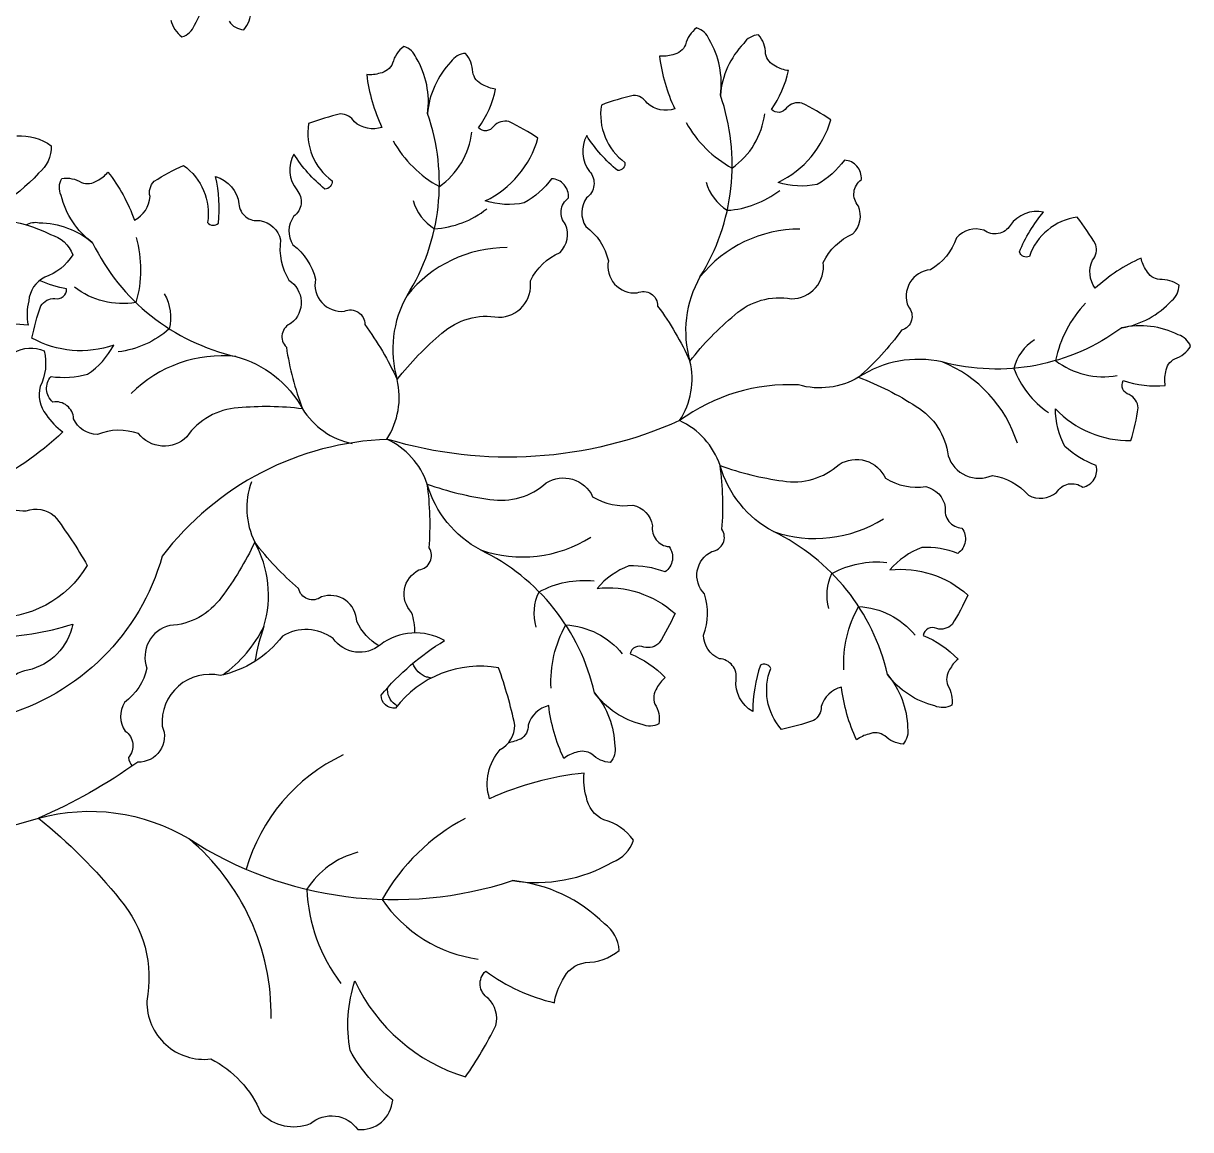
# Model space of a CAD drawing. Header units: millimetres. Extents: x 228.39 to 232.01, y 86.87 to 92.76.
# Drawn here: x 231.3874 to 231.5842, y 89.6454 to 89.8321 of the extents above; entities that cross this region are included whole.
import ezdxf

# ---------------------------------------------------------------- set-up
doc = ezdxf.new("R2010")
doc.units = ezdxf.units.MM
doc.layers.add('62', color=62, linetype='Continuous')
doc.layers.add('63', color=63, linetype='Continuous')

msp = doc.modelspace()

# ---------------------------------------------------------------- linework, layer by layer
at = {"layer": '62'}
for points in [[(231.4991363493048, 89.81537462145816, 0.1413864367129372), (231.506916714129, 89.80767390980888, 0.210122964771746), (231.5124046264253, 89.81684315048201, 0.210122964771746)], [(231.4497517697886, 89.81225841185744, 0.1413864367129372), (231.4575321346128, 89.80455770020816, 0.210122964771746), (231.4630200469092, 89.8137269408813, 0.210122964771746)], [(231.5025019495107, 89.80530276490505, 0.1876286218963192), (231.5060843575817, 89.80055064804277, 0.1520058651265381), (231.5149212531998, 89.80391669901975)], [(231.4531173699946, 89.80218655530433, 0.1876286218963192), (231.4566997780655, 89.79743443844205, 0.1520058651265381), (231.4655366736837, 89.80080048941903)], [(231.4063899274159, 89.79593951947406, -0.1413864367129372), (231.4063543904811, 89.78499265810518, -0.210122964771746), (231.3959852940308, 89.78757606568016, -0.210122964771746)], [(231.3990451421485, 89.795086316189, 0.2279428046577942), (231.4231930167701, 89.77588479384906, -0.2043996860364329), (231.4344480820749, 89.76705653033825, 0.2049975904848279), (231.4428017152866, 89.76120049702094, 0.2049975904848279)], [(231.4111500005254, 89.78644682422113, -0.1876286218963192), (231.4119882987236, 89.78055500630214, -0.1520058651265381), (231.4033668736322, 89.77667015717526)], [(231.5665127327015, 89.78490327179256, 0.1413864367129372), (231.5614538007873, 89.77519542730522, 0.210122964771746), (231.5718349303497, 89.77266080605091, 0.210122964771746)], [(231.5726183659314, 89.78073253213014, -0.2279428046577928), (231.5423112257541, 89.77496230135638, 0.2043996860364349), (231.5282418264131, 89.77238029945568, -0.2049975904848281), (231.5181231964828, 89.77108043700825, 0.1730102318134612), (231.4980490610439, 89.76506124569009, 0.1730102318134612)], [(231.5578844204184, 89.7787128124948, 0.1876286218963192), (231.5544025197279, 89.77388656863016, 0.1520058651265381), (231.5602286258701, 89.76643824596226)], [(231.4980490610439, 89.76506124569009, -0.1802530025354734), (231.4488357596414, 89.76190390742822, 0.2251438523393833), (231.4107936623114, 89.74219009691348, -0.2626849896690132), (231.3836061138115, 89.71518998252037, -0.09065442908466861)], [(231.5330970310782, 89.722229875995, 0.2279428046577942), (231.5138674572528, 89.74635541846366, -0.2043996860364329), (231.504877557169, 89.7574818027872, 0.2049975904848279), (231.4980490610439, 89.76506124569009, 0.2049975904848279)], [(231.4837124515621, 89.71911366639428, 0.2279428046577942), (231.4644828777367, 89.74323920886295, -0.2043996860364329), (231.4554929776529, 89.75436559318648, 0.2049975904848279), (231.4486644815278, 89.76194503608937, 0.2049975904848279)], [(231.5232366480118, 89.73336276706473, -0.1876286218963192), (231.5237402894547, 89.73929257376957, -0.1520058651265381), (231.5330131151811, 89.7411461450235)], [(231.4738520684957, 89.73024655746401, -0.1876286218963192), (231.4743557099385, 89.73617636416886, -0.1520058651265381), (231.483628535665, 89.73802993542279)], [(231.525747885093, 89.72304466416283, -0.1413864367129372), (231.5282361810119, 89.73370503095403, -0.210122964771746), (231.5377623958297, 89.72886319378816, -0.210122964771746)], [(231.4763633055769, 89.71992845456211, -0.1413864367129372), (231.4788516014958, 89.73058882135332, -0.210122964771746), (231.4883778163135, 89.72574698418744, -0.210122964771746)], [(231.3899486210218, 89.69799797155747, -0.2043996860364353), (231.4152580120611, 89.69454758455319, 0.2279428046577944), (231.4698933581057, 89.68746846905694, 0.2279428046577944)], [(231.4437693822912, 89.69224280900265, 0.1876286218963192), (231.4351750744927, 89.68599201839494, 0.152005865126538), (231.4409145649815, 89.67011115512265)]]:
    msp.add_lwpolyline(points, format="xyb", dxfattribs=at)
for centre, radius, start, end in [((231.4713258984848, 89.80822245214077), 0.03559504258891227, 327.917719804394, 19.28079057527238), ((231.4219413189687, 89.80510624254005), 0.03559504258891227, 327.917719804394, 19.28079057527238), ((231.518348817604, 89.77573286675583), 0.02165418735251583, 90.01600102915677, 141.1485100938255), ((231.4689642380879, 89.77261665715511), 0.02165418735251583, 90.01600102915677, 141.1485100938255), ((231.517287910841, 89.78023493428917), 0.01822652723244424, 150.1145442863874, 196.3230004717689), ((231.4679033313248, 89.77711872468845), 0.01822652723244424, 150.1145442863874, 196.3230004717689), ((231.4209146112135, 89.754350804483), 0.02165418735251583, 83.96028596669156, 135.092795031362), ((231.4871800997598, 89.77212775468686), 0.01296417636406003, 326.9698917134426, 13.30986666352196), ((231.5343148047776, 89.75483865652093), 0.02165418735251583, 17.19637734170586, 68.32888640637657), ((231.4377955202436, 89.76901154508616), 0.01296417636406003, 326.9698917134426, 13.30986666352196), ((231.438017102716, 89.75029909261116), 0.01296417636406003, 159.9223847756048, 206.262359725683), ((231.5209145862345, 89.76683081352735), 0.02165418735251583, 251.0077929045287, 302.140301969199), ((231.4104925154683, 89.73564973269171), 0.01822652723244424, 343.0670373485498, 29.2754935339308), ((231.4715300067183, 89.76371460392664), 0.02165418735251583, 251.0077929045287, 302.140301969199), ((231.4084494948891, 89.73979945583277), 0.02165418735251583, 305.4219098812204, 334.101003155987), ((231.4615582901399, 89.7186763891052), 0.03559504258891227, 160.8702128665557, 170.6487373789969), ((231.3596064944235, 89.79848273677064), 0.1049658643867444, 227.0304562442677, 286.8020835885392), ((231.4543605832142, 89.68102874743137), 0.03055347511947142, 115.3011106397776, 164.1678200306802), ((231.4785250787682, 89.66687772042373), 0.03525592437372765, 118.2178321216569, 150.4078539412012), ((231.3904887917187, 89.66485390217713), 0.03866819170092113, 359.0340486382894, 50.16655770295989), ((231.4674318302934, 89.69767556926458), 0.02370610377805731, 214.3839131457492, 261.8500201023937)]:
    msp.add_arc(centre, radius, start, end, dxfattribs=at)
at = {"layer": '63'}
for points in [[(231.4122466204375, 89.83264458426532, 0.1744881383592944), (231.4141248042974, 89.82982617858694, 0.2361518438993939), (231.4162248020998, 89.83176919191736, 0.172045804718615), (231.4181082770299, 89.84117419142319, 0.1720458047186181)], [(231.422074924731, 89.8324410820381, 0.2361518438993874), (231.4245607450705, 89.83102475269351, 0.174488138359288), (231.4257510621813, 89.83419557756336, -0.2548810045278096)], [(231.3862718682489, 89.81309861749905, -0.1744881383592944), (231.3920866230801, 89.8114351804333, -0.2361518438993939), (231.389922550546, 89.8068072384094, -0.172045804718615), (231.3749477068562, 89.79849302372033, -0.1720458047186181), (231.3919583952114, 89.79649087709446, -0.2361518438993874), (231.3957183340187, 89.79303198746405, -0.174488138359288), (231.3909714185689, 89.78928429613045, 0.2548810045278096), (231.3882826221842, 89.78525514274243, 0.1018354407082642), (231.3881702747135, 89.78119634903841, -0.05521114289692754), (231.3770124510532, 89.78285561916749, 0.2683901017028241)], [(231.38784052609, 89.79809552262218, -0.1823380578218932), (231.3900675430592, 89.79846332790183, -0.172045804718615), (231.3990451421485, 89.795086316189, -0.1720458047186181), (231.3937325026766, 89.80307238877558, -0.2361518438993874), (231.3938456134181, 89.8059311468158, -0.174488138359288), (231.3971661130705, 89.80526386333943, 0.2548810045278096), (231.3998605781514, 89.80557703293539, 0.1018354407082642), (231.4016336120326, 89.80700058299296, -0.08115707204633878), (231.4061095013627, 89.7989020380259, 0.2683901017028241), (231.4087341398837, 89.80285952166173, -0.2633611240475965), (231.4094380434753, 89.80545841787178, -0.03433418913963283), (231.4144021511736, 89.80812248548219, -0.2816703646801006), (231.4184412659986, 89.79848128695377, 0.447648090788793), (231.4202759217938, 89.7983744980779, 0.08047336285184804)], [(231.4202759217938, 89.7983744980779, 0.08047336285184804), (231.4197975734631, 89.80624490301881, -0.299054732626132), (231.4237389863769, 89.80163109969988, 0.4445358973400594), (231.4272715748787, 89.79884339088989, -0.3028472262875131), (231.430756741312, 89.7955477171384, 0.1775881189196616), (231.4321728250451, 89.78875529328505, -0.5077713489282268), (231.4325670875149, 89.78149122687655, 0.5541101838924969), (231.4317297831628, 89.77745759840937, 0.05360560279891149), (231.4344480820749, 89.76705653033825, 0.05303807838268959), (231.4235837657086, 89.76721314983565, 0.2299676780149515), (231.4149289096433, 89.76235266608047, -0.453009155801419), (231.4067924387793, 89.762889630189, 0.1775881189196565), (231.3998556045127, 89.76273914663422, -0.3028472262875298), (231.395859522979, 89.76539229248775, 0.4445358973400413), (231.392347666163, 89.76820607350912, -0.4200628682774436), (231.3920485540398, 89.77251576415696, 0.1027662192553072), (231.3982114615875, 89.77289341388294, 0.1249756271620583), (231.4026076504613, 89.77779287748065, -0.2129696122085104), (231.3888333160415, 89.77897658014302, -0.03433418913963267), (231.3903106119737, 89.78441323519938, -0.263361124047625), (231.3926841315335, 89.78568451277569, 0.4961733732722903), (231.3946781698381, 89.78730375156992, -0.07000139340616839), (231.3901107427209, 89.78871372236787, 0.1018354407082667)], [(231.3857781679468, 89.77656488934785, -0.2361518438993757), (231.3908800664516, 89.77683263728206, -0.1744881383592802), (231.3902381354967, 89.77081879314807, 0.2548810045278265), (231.391236934268, 89.7660789509527, 0.1018354407082649), (231.3940590459328, 89.7631596849427, -0.08115707204633917), (231.380392598124, 89.75387253176709, 0.2683901017028146), (231.387860140108, 89.74985457295246, -0.263361124047613), (231.3925968596726, 89.74902917195851, -0.034334189139631), (231.3981481998404, 89.74063910938442, -0.2816703646801013), (231.3816670203954, 89.73187559636537, 0.4476480907887236)], [(231.4533916357327, 89.72923602466716, 0.08789902130899625), (231.4528467161415, 89.73270894506202, -0.5077713489282268), (231.4540906753752, 89.73987655757296, 0.5541101838924969), (231.4558107854546, 89.74361987942717, 0.05360560279891149), (231.4554929776529, 89.75436559318648, 0.05303807838268959), (231.4660457598781, 89.75177779739035, 0.2299676780149515), (231.4755698477153, 89.75457468614628, -0.453009155801419), (231.4833789394502, 89.75222765081385, 0.1775881189196565), (231.4901730044767, 89.75081946213396, -0.3028472262875298), (231.4934727264331, 89.74733812825818, 0.4445358973400413), (231.4962645389045, 89.7438087819934, -0.4200628682774436), (231.4955900531758, 89.73954170213192, 0.1027662192553072), (231.4894993055448, 89.74055503428502, 0.1249756271620583), (231.4841167913677, 89.73676560671709, -0.2129696122085104), (231.4972753362906, 89.73252460020775, -0.03433418913963267), (231.4946170397228, 89.72755739970539, -0.263361124047625), (231.4920189633387, 89.72685047617425, 0.4961733732722903), (231.4897127196853, 89.72571938676819, -0.105188829234163), (231.4956237020222, 89.72171598118913, 0.1018354407082667), (231.4942022135309, 89.7199412940676, 0.2548810045278109), (231.4938921756306, 89.7172464668434, -0.1744881383592944), (231.4945633177126, 89.71392674494459, -0.2361518438993939), (231.4917046930594, 89.71381031185535, -0.172045804718615), (231.4837124515621, 89.71911366639428, -0.1720458047186181), (231.487099894683, 89.71013999810204, -0.2361518438993874), (231.4863488910831, 89.70737933058034, -0.174488138359288), (231.4832624443693, 89.70877390286692, 0.2548810045278096), (231.4805663417918, 89.70907264717106, 0.1018354407082642), (231.4785193416555, 89.70808273083489, -0.08115707204633878), (231.4759725685191, 89.71697845803789, 0.2683901017028241), (231.4725276680939, 89.71370996218288, -0.2633611240475965), (231.4712591498602, 89.71133496675809, -0.01359188383691224), (231.4691317003037, 89.71065830581638, -0.2816703646801006)], [(231.4473125233876, 89.72704451128871, -0.140065914486193), (231.4436013697491, 89.73115295814696, 0.5077713489282268), (231.4376455474296, 89.73533031187641, -0.5541101838924969), (231.4337796080823, 89.73675360037565, -0.05360560279891149), (231.4263911234959, 89.74456267596196, -0.05303807838268959), (231.4207766814369, 89.73526020638984, -0.2299676780149515), (231.4120734835766, 89.73048682364279, 0.453009155801419), (231.4082248699334, 89.72329803642927, -0.1775881189196565), (231.4044275001839, 89.71749094611417, 0.3028472262875298), (231.404565023818, 89.71269626804427, -0.4445358973400413), (231.4050950253718, 89.70822753217321, 0.132420092724567), (231.4057255576495, 89.70678475287271, -0.1027662192553072)], [(231.3817780420921, 89.72859575865922, 0.08047336285184782), (231.3956944735166, 89.73073720158273, -0.2990547326261498), (231.388136813409, 89.72297198424499, 0.4445358973400735), (231.3837591995893, 89.71623323051185, -0.302847226287535)], [(231.4561496919113, 89.72162726464666, 0.06645151050785239), (231.4553620828912, 89.7217789452179, -0.1966975875028096), (231.4530430657952, 89.72409068354072, 0.1775881189196616)], [(231.4503958373141, 89.71689371198562, 0.01988486331478412), (231.4500663650755, 89.71718442705236, -0.2768544380593153), (231.4488320847925, 89.72004716814249, 0.3028472262875131)]]:
    msp.add_lwpolyline(points, format="xyb", dxfattribs=at)
for points in [[(231.487611074587, 89.80725563116715, -0.08047336285184804), (231.482372900879, 89.81314915534752, 0.299054732626132), (231.4828598388276, 89.80710061765174, -0.4445358973400594), (231.4823416164867, 89.80263050047904, 0.3028472262875131), (231.4822167297243, 89.7978354766167, -0.1775881189196616), (231.4860293908966, 89.7920384144532, 0.5077713489282268), (231.4908973498399, 89.78663239194043, -0.5541101838924969), (231.4943459049255, 89.78437879370402, -0.05360560279891149), (231.4997960485258, 89.77511233263563, -0.05303807838268959), (231.5073527222585, 89.78291967417236, -0.2299676780149515), (231.5169043988063, 89.78562084261794, 0.453009155801419), (231.5222664061575, 89.79176408001703, -0.1775881189196565), (231.5272687756594, 89.7965722620341, 0.3028472262875298), (231.5282094450322, 89.80127577047726, -0.4445358973400413), (231.5286945649091, 89.80574960112195, 0.4200628682774436), (231.5258524745638, 89.80900312598152, -0.1027662192553072), (231.5212353783, 89.80490355638858, -0.1249756271620583), (231.5146616955105, 89.80524694355111, 0.2129696122085104), (231.5235445165705, 89.81584075923375, 0.03433418913963267), (231.5186503075694, 89.81863116058962, 0.263361124047625), (231.5160745314124, 89.81784686538637, -0.4961733732722903), (231.5135200665187, 89.81757699108309, 0.105188829234163), (231.5163935645354, 89.82411227818965, -0.1018354407082667), (231.5142455902562, 89.82485816719357, -0.2548810045278109), (231.5125488424213, 89.8269745943841, 0.1744881383592944), (231.5113501727222, 89.83014227115612, 0.2361518438993939), (231.5088680937578, 89.82871939534043, 0.172045804718615), (231.504924475979, 89.81997586216832, 0.1720458047186181), (231.5030162206745, 89.82937586510502, 0.2361518438993874), (231.5009111093455, 89.83131333713446, 0.174488138359288), (231.4990403599284, 89.82848999128281, -0.2548810045278096), (231.4969168422252, 89.82680212581647, -0.1018354407082642), (231.4946569893683, 89.82655071186375, 0.08115707204633878), (231.4972354726657, 89.81766412423048, -0.2683901017028241), (231.492579428249, 89.81859774861046, 0.2633611240475965), (231.4902414559378, 89.81993327369415, 0.03433418913963283), (231.4848506194107, 89.81829666041956, 0.2816703646801006), (231.4888302520445, 89.80863075737156, -0.447648090788793)], [(231.4382264950708, 89.80413942156645, -0.08047336285184804), (231.4329883213629, 89.8100329457468, 0.299054732626132), (231.4334752593115, 89.80398440805102, -0.4445358973400594), (231.4329570369705, 89.79951429087834, 0.3028472262875131), (231.4328321502081, 89.79471926701599, -0.1775881189196616), (231.4366448113805, 89.78892220485248, 0.5077713489282268), (231.4415127703238, 89.78351618233971, -0.5541101838924969), (231.4449613254093, 89.78126258410332, -0.05360560279891149), (231.4504114690096, 89.77199612303491, -0.05303807838268959), (231.4579681427424, 89.77980346457164, -0.2299676780149515), (231.4675198192902, 89.78250463301723, 0.453009155801419), (231.4728818266413, 89.78864787041633, -0.1775881189196565), (231.4778841961432, 89.7934560524334, 0.3028472262875298), (231.4788248655161, 89.79815956087654, -0.4445358973400413), (231.4793099853929, 89.80263339152124, 0.4200628682774436), (231.4764678950477, 89.8058869163808, -0.1027662192553072), (231.4718507987838, 89.80178734678786, -0.1249756271620583), (231.4652771159944, 89.80213073395039, 0.2129696122085104), (231.4741599370544, 89.81272454963303, 0.03433418913963267), (231.4692657280533, 89.8155149509889, 0.263361124047625), (231.4666899518963, 89.81473065578567, -0.4961733732722903), (231.4641354870025, 89.81446078148237, 0.105188829234163), (231.4670089850192, 89.82099606858894, -0.1018354407082667), (231.46486101074, 89.82174195759285, -0.2548810045278109), (231.4631642629052, 89.82385838478338, 0.1744881383592944), (231.461965593206, 89.8270260615554, 0.2361518438993939), (231.4594835142416, 89.82560318573972, 0.172045804718615), (231.4555398964628, 89.81685965256762, 0.1720458047186181), (231.4536316411583, 89.8262596555043, 0.2361518438993874), (231.4515265298293, 89.82819712753374, 0.174488138359288), (231.4496557804122, 89.82537378168209, -0.2548810045278096), (231.4475322627091, 89.82368591621575, -0.1018354407082642), (231.4452724098522, 89.82343450226303, 0.08115707204633878), (231.4478508931496, 89.81454791462976, -0.2683901017028241), (231.4431948487328, 89.81548153900974, 0.2633611240475965), (231.4408568764217, 89.81681706409343, 0.03433418913963283), (231.4354660398945, 89.81518045081884, 0.2816703646801006), (231.4394456725284, 89.80551454777084, -0.447648090788793)], [(231.5553516696591, 89.79351608970705, -0.08047336285184804), (231.5594349661358, 89.80026136812553, 0.299054732626132), (231.5538001488452, 89.7980095353332, -0.4445358973400594), (231.5493764171972, 89.7971842473603, 0.3028472262875131), (231.5447584601289, 89.79588720339065, -0.1775881189196616), (231.5403462523868, 89.7905323235803, 0.5077713489282268), (231.5366193506987, 89.78428473944805, -0.5541101838924969), (231.5354849460884, 89.78032439055313, -0.05360560279891149), (231.5282418264131, 89.77238029945568, -0.05303807838268959), (231.5379328978584, 89.76746694683072, -0.2299676780149515), (231.5433349214032, 89.75913934348605, 0.453009155801419), (231.550787879302, 89.75583118582136, -0.1775881189196565), (231.556859122409, 89.75247226902007, 0.3028472262875298), (231.5616306140764, 89.75296289903504, -0.4445358973400413), (231.5660481156658, 89.75382090931485, 0.4200628682774436), (231.5683169678304, 89.75749721335526, -0.1027662192553072), (231.5630365209047, 89.76069735851156, -0.1249756271620583), (231.5614228459677, 89.7670791508427, 0.2129696122085104), (231.5741677764547, 89.76172189524075, 0.03433418913963267), (231.5753880133217, 89.76722195373694, 0.263361124047625), (231.5738778787401, 89.76945113190894, -0.4961733732722903), (231.5728655063239, 89.7718118998187, 0.105188829234163), (231.5799579625027, 89.77099701714697, -0.1018354407082667), (231.5800360991578, 89.77326946925287, -0.2548810045278109), (231.5815569036691, 89.77551565956236, 0.1744881383592944), (231.5842291733137, 89.77759651518588, 0.2361518438993939), (231.5821366282079, 89.77954755248757, 0.172045804718615), (231.5726183659314, 89.78073253213014, 0.1720458047186181), (231.5810352747634, 89.78533222116653, 0.2361518438993874), (231.5822644864103, 89.78791569369388, 0.174488138359288), (231.5790145358644, 89.78886900719392, -0.2548810045278096), (231.5767747371868, 89.7903992095177, -0.1018354407082642), (231.5758670241671, 89.7924839639359, 0.08115707204633878), (231.5681385943503, 89.78739560580715, -0.2683901017028241), (231.5676552536575, 89.7921196703567, 0.2633611240475965), (231.5682405948056, 89.79474780991107, 0.03433418913963283), (231.5650846580083, 89.79941468085471, 0.2816703646801006), (231.5570255588382, 89.79275749840265, -0.447648090788793)], [(231.511669418911, 89.7237840900391, 0.08047336285184804), (231.5103714994948, 89.71600671925918, -0.299054732626132), (231.5075645229784, 89.72138657052655, 0.4445358973400594), (231.5047466624073, 89.72489515481863, -0.3028472262875131), (231.5020888741339, 89.72888815019019, 0.1775881189196616), (231.5022312956577, 89.73582515466273, -0.5077713489282268), (231.5034752548914, 89.74299276717367, 0.5541101838924969), (231.5051953649707, 89.74673608902788, 0.05360560279891149), (231.504877557169, 89.7574818027872, 0.05303807838268959), (231.5154303393942, 89.75489400699107, 0.2299676780149515), (231.5249544272315, 89.757690895747, -0.453009155801419), (231.5327635189664, 89.75534386041457, 0.1775881189196565), (231.5395575839929, 89.75393567173468, -0.3028472262875298), (231.5428573059492, 89.7504543378589, 0.4445358973400413), (231.5456491184206, 89.74692499159411, -0.4200628682774436), (231.544974632692, 89.74265791173264, 0.1027662192553072), (231.538883885061, 89.74367124388574, 0.1249756271620583), (231.5335013708838, 89.7398818163178, -0.2129696122085104), (231.5466599158068, 89.73564080980847, -0.03433418913963267), (231.544001619239, 89.73067360930611, -0.263361124047625), (231.5414035428548, 89.72996668577497, 0.4961733732722903), (231.5390972992015, 89.72883559636891, -0.105188829234163), (231.5450082815384, 89.72483219078985, 0.1018354407082667), (231.543586793047, 89.72305750366831, 0.2548810045278109), (231.5432767551468, 89.72036267644413, -0.1744881383592944), (231.5439478972288, 89.7170429545453, -0.2361518438993939), (231.5410892725755, 89.71692652145607, -0.172045804718615), (231.5330970310782, 89.722229875995, -0.1720458047186181), (231.5364844741992, 89.71325620770276, -0.2361518438993874), (231.5357334705993, 89.71049554018106, -0.174488138359288), (231.5326470238855, 89.71189011246763, 0.2548810045278096), (231.5299509213079, 89.71218885677177, 0.1018354407082642), (231.5279039211717, 89.71119894043561, -0.08115707204633878), (231.5253571480352, 89.7200946676386, 0.2683901017028241), (231.52191224761, 89.7168261717836, -0.2633611240475965), (231.5206437293764, 89.7144511763588, -0.03433418913963283), (231.5152087948923, 89.71296756299037, -0.2816703646801006), (231.5134334581931, 89.72326879287996, 0.447648090788793)], [(231.4902586954287, 89.69428718634333, 0.1744881383592826), (231.4852749966365, 89.6977137214689, -0.2548810045278165), (231.4823263789856, 89.70155681357961, -0.1018354407082663), (231.4819466488333, 89.70559936639899, 0.08115707204633889), (231.4660011644802, 89.70126756093664, -0.268390101702822), (231.4678105931609, 89.70955213359723, 0.2633611240476109), (231.4702666572094, 89.71368560047424, 0.034334189139633), (231.4675095363828, 89.72336076519656, 0.2816703646800977), (231.4501297429009, 89.71655112388001, -0.4476480907887908), (231.4477118310289, 89.71876998921498, -0.0804733628518486), (231.4583947376081, 89.7279421399119, 0.2990547326261485), (231.4475804620612, 89.72725783661686, -0.4445358973400563), (231.4396151411901, 89.72831989501964, 0.3028472262875256), (231.4310576779103, 89.7286896146046, -0.1775881189196615), (231.4205906240445, 89.72205969618392, 0.5077713489282397), (231.4107894578518, 89.7135336273692, -0.5541101838924329), (231.4066602314842, 89.70744536364857, -0.0536056027989116), (231.3899486210218, 89.69799797155747, -0.05303807838268965), (231.4036570009397, 89.6842669679665, -0.229967678014949), (231.4081875013915, 89.66713024476746, 0.4530091558014059), (231.4189918657068, 89.65736863868169, -0.1775881189196614), (231.4274235585235, 89.64829000491123, 0.3028472262875249), (231.4357926603317, 89.64646654521049, -0.4445358973400437), (231.4437656244509, 89.6454634760278, 0.420062868277418), (231.4496616124428, 89.65043832567252, -0.1027662192553043), (231.442483322757, 89.65880738716199, -0.1249756271620578), (231.4432975959384, 89.67053387397003, 0.2129696122085104), (231.4619405082333, 89.6543498245369, 0.03433418913963278), (231.4670724116136, 89.66300280641319, 0.2633611240475967), (231.4657509156236, 89.66762573269226, -0.4961733732722993), (231.4653472412988, 89.67219486610905, 0.1051888292341508), (231.4769277464529, 89.66686437634762, -0.1018354407082692), (231.478325229123, 89.67067665525565, -0.2548810045278139), (231.4821559332873, 89.6736413489377, 0.1744881383592873), (231.4878483506698, 89.67568457701162, 0.2361518438993992), (231.4853838322431, 89.68015975368233, 0.1720458047186156), (231.4698933581057, 89.68746846905694, 0.1720458047186174), (231.4867350101321, 89.69058790273164, 0.2361518438993921)]]:
    msp.add_lwpolyline(points, format="xyb", close=True, dxfattribs=at)

doc.saveas('drawing.dxf')
